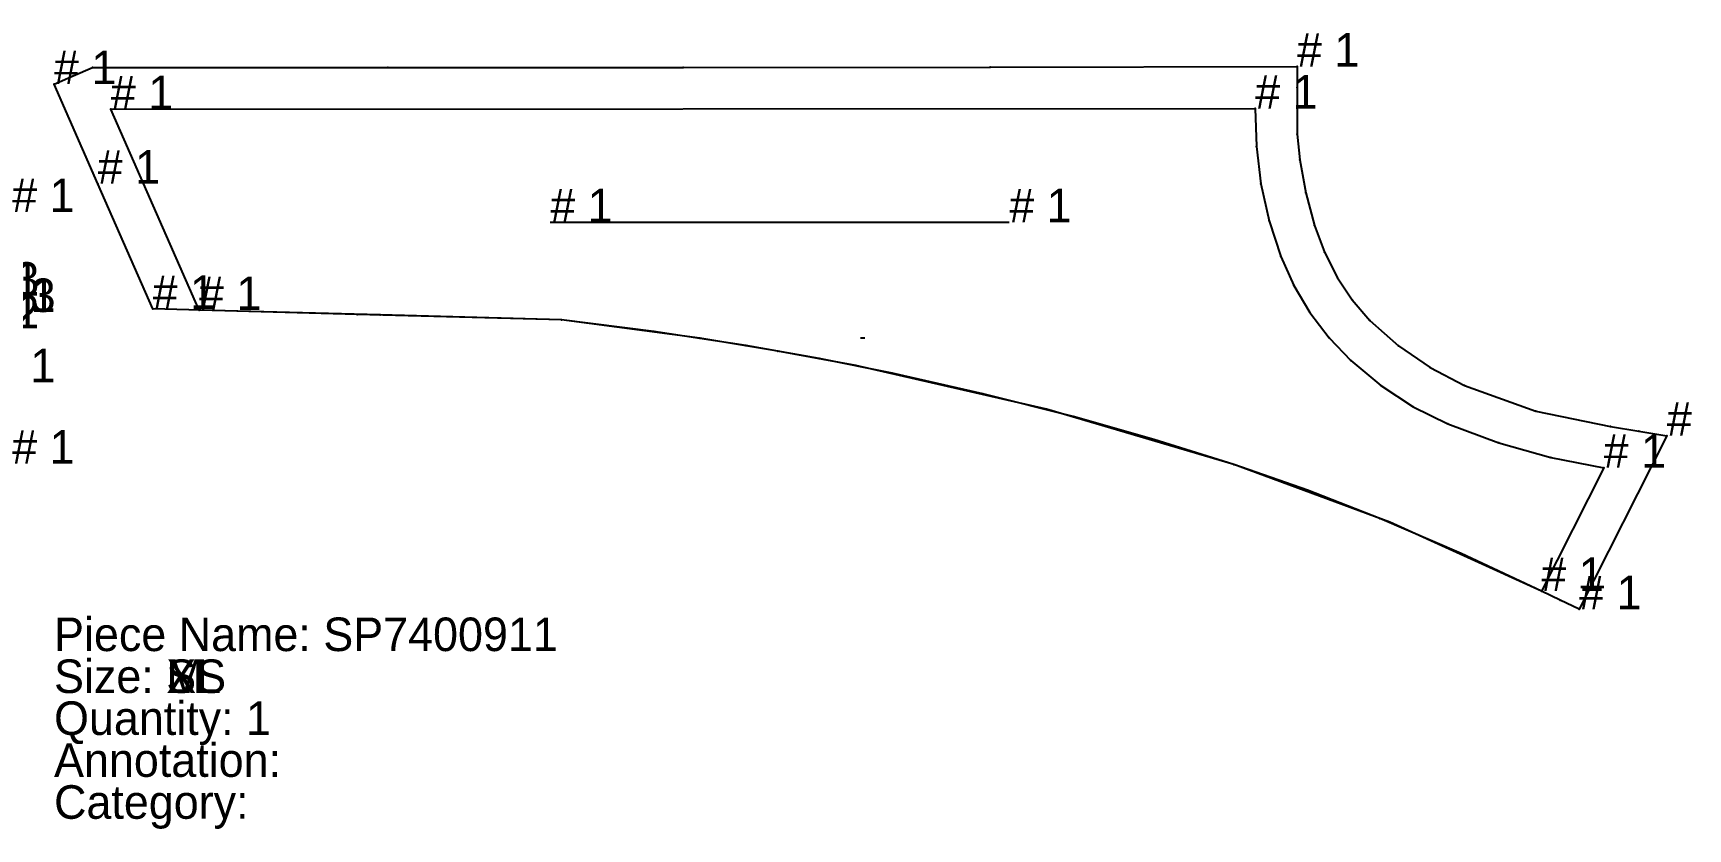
# Model space of a CAD drawing. Extents: x -10 to 8445, y -315 to 270.
# Drawn here: x 3424.4 to 3819.1, y -117.1 to 72.7 of the extents above; entities that cross this region are included whole.
import ezdxf

# ---------------------------------------------------------------- set-up
doc = ezdxf.new("R2010")
doc.units = 0

# ---------------------------------------------------------------- blocks, each defined once
blk = doc.blocks.new('SP7400910-S_S')
at = {"layer": '1'}
for p in [(-30982.1289, -61541.4492), (-30982.1289, -61601.4453)]:
    blk.add_text('# 1', height=8, dxfattribs=at).set_placement(p)
at = {"layer": '2'}
for s, p in [('# 1', (-30982.1289, -61541.4492)), ('# 3', (-30990.5352, -61561.3867)), ('# 1', (-30990.5352, -61561.3828)), ('# 1', (-30990.5332, -61561.3828)), ('# 3', (-30986.6289, -61565.2773)), ('# 1', (-30986.6289, -61565.2734)), ('# 2', (-30990.5215, -61569.1875)), ('# 1', (-30990.5195, -61569.1875)), ('# 1', (-30986.6855, -61582.0273)), ('# 1', (-30982.1289, -61601.4453))]:
    blk.add_text(s, height=8, dxfattribs=at).set_placement(p)
at = {"layer": '8'}
for s, p in [('# 3', (-30990.5352, -61561.3867)), ('# 1', (-30990.5352, -61561.3828)), ('# 1', (-30990.5332, -61561.3828)), ('# 3', (-30986.6289, -61565.2773)), ('# 1', (-30986.6289, -61565.2734)), ('# 2', (-30990.5215, -61569.1875)), ('# 1', (-30990.5195, -61569.1875)), ('# 1', (-30986.6855, -61582.0273))]:
    blk.add_text(s, height=8, dxfattribs=at).set_placement(p)
blk = doc.blocks.new('SP7400911-S_XS')
at = {"layer": '1'}
blk.add_lwpolyline([(-30893.9648, -61686.5977), (-30914.8809, -61728), (-30919.3926, -61725.8281), (-30923.9043, -61723.6523), (-30960.0215, -61707.2266), (-30997.2363, -61693.4688), (-31041.957, -61680.2734), (-31087.416, -61669.8672), (-31105.9512, -61666.4531), (-31124.5664, -61663.3711), (-31157.5449, -61658.9297), (-31206.3066, -61657.6563), (-31255.0664, -61656.375), (-31268.168, -61626.4922), (-31278.5801, -61602.7539), (-31274.002, -61600.75), (-31269.4238, -61598.7461), (-31199.0078, -61598.7539), (-31128.5898, -61598.7617), (-31055.3867, -61598.668), (-30982.1816, -61598.5742), (-30982.1582, -61603.5625), (-30982.1348, -61608.5508), (-30982.1172, -61614.668), (-30981.5137, -61620.8164), (-30980.0645, -61628.6875), (-30978.0273, -61636.4922), (-30975.6445, -61642.832), (-30972.5391, -61648.918), (-30969.0078, -61654.2109), (-30964.8242, -61659.082), (-30957.9805, -61665.1563), (-30950.4219, -61670.3555), (-30942.252, -61674.6055), (-30925.209, -61680.7148), (-30907.4141, -61684.3828), (-30900.6895, -61685.4922)], close=True, dxfattribs=at)
at = {"layer": '14'}
blk.add_lwpolyline([(-30909.0371, -61694.2539), (-30923.8965, -61723.6406), (-30943.0234, -61714.6797), (-30962.418, -61706.332), (-30979.7148, -61699.5781), (-30997.2363, -61693.4688), (-31016.3398, -61687.4805), (-31035.5879, -61682.043), (-31057.1016, -61676.5938), (-31078.7305, -61671.6953), (-31096.1348, -61668.1523), (-31113.6074, -61665.0859), (-31135.5605, -61661.7734), (-31157.5449, -61658.9297), (-31200.7832, -61657.7813), (-31244.0195, -61656.6328), (-31265.0449, -61608.7461), (-30992.1289, -61608.5977), (-30991.8789, -61617.625), (-30990.7715, -61626.5469), (-30988.8145, -61635.3281), (-30986.0449, -61643.832), (-30982.9531, -61650.7539), (-30979.1094, -61657.2383), (-30974.5488, -61663.2383), (-30969.3633, -61668.6523), (-30962.207, -61674.6172), (-30954.4434, -61679.6914), (-30946.1855, -61683.8008), (-30934.0625, -61688.332), (-30921.6543, -61691.8164)], close=True, dxfattribs=at)
at = {"layer": '2'}
for p in [(-31269.4238, -61598.7461), (-31199.0078, -61598.7539), (-31128.5898, -61598.7617), (-31055.3867, -61598.668), (-30982.1816, -61598.5742), (-31278.5801, -61602.7539), (-31274.002, -61600.75), (-30982.1582, -61603.5625), (-31265.0449, -61608.7461), (-30992.1289, -61608.5977), (-30982.1348, -61608.5508), (-30981.5137, -61620.8164), (-30978.0273, -61636.4922), (-30986.0449, -61643.832), (-30972.5391, -61648.918), (-31255.0664, -61656.375), (-31244.0195, -61656.6328), (-31206.3066, -61657.6563), (-31200.7832, -61657.7813), (-31157.5449, -61658.9297), (-31157.5449, -61658.9297), (-30964.8242, -61659.082), (-31124.5664, -61663.3711), (-31113.6074, -61665.0859), (-31087.416, -61669.8672), (-30969.3633, -61668.6523), (-31078.7305, -61671.6953), (-30942.252, -61674.6055), (-31035.5879, -61682.043), (-30946.1855, -61683.8008), (-30907.4141, -61684.3828), (-30900.6895, -61685.4922), (-30893.9648, -61686.5977), (-30997.2363, -61693.4688), (-30997.2363, -61693.4688), (-30909.0371, -61694.2539), (-30962.418, -61706.332), (-30923.9043, -61723.6523), (-30923.8965, -61723.6406), (-30919.3926, -61725.8281), (-30914.8809, -61728)]:
    blk.add_point(p, dxfattribs=at)
at = {"layer": '3'}
for p in [(-30982.1172, -61614.668), (-30991.8789, -61617.625), (-31268.168, -61626.4922), (-30990.7715, -61626.5469), (-30980.0645, -61628.6875), (-30988.8145, -61635.3281), (-30975.6445, -61642.832), (-30982.9531, -61650.7539), (-30969.0078, -61654.2109), (-30979.1094, -61657.2383), (-31135.5605, -61661.7734), (-30974.5488, -61663.2383), (-31105.9512, -61666.4531), (-30957.9805, -61665.1563), (-31096.1348, -61668.1523), (-30950.4219, -61670.3555), (-30962.207, -61674.6172), (-31057.1016, -61676.5938), (-31041.957, -61680.2734), (-30954.4434, -61679.6914), (-30925.209, -61680.7148), (-31016.3398, -61687.4805), (-30934.0625, -61688.332), (-30921.6543, -61691.8164), (-30979.7148, -61699.5781), (-30960.0215, -61707.2266), (-30943.0234, -61714.6797)]:
    blk.add_point(p, dxfattribs=at)
at = {"layer": '4'}
blk.add_point((-31268.168, -61626.4922, 10), dxfattribs=at)
at = {"layer": '5'}
blk.add_line((-31086.2734, -61663.2695), (-31085.2734, -61663.2695), dxfattribs=at)
at = {"layer": '7'}
blk.add_line((-31160.2422, -61635.6992), (-31050.7852, -61635.6992), dxfattribs=at)
at = {"layer": '1'}
for s, p in [('Piece Name: SP7400911', (-31278.5859, -61737.9648)), ('Size: XS', (-31278.5859, -61747.9648))]:
    blk.add_text(s, height=8, dxfattribs=at).set_placement(p)
blk = doc.blocks.new('SP7400911-S_S')
at = {"layer": '1'}
blk.add_lwpolyline([(-30893.9648, -61686.5977), (-30914.8809, -61728), (-30919.3926, -61725.8281), (-30923.9043, -61723.6523), (-30960.0215, -61707.2266), (-30997.2363, -61693.4688), (-31041.957, -61680.2734), (-31087.416, -61669.8672), (-31105.9512, -61666.4531), (-31124.5664, -61663.3711), (-31157.5449, -61658.9297), (-31206.3066, -61657.6563), (-31255.0664, -61656.375), (-31268.168, -61626.4922), (-31278.5801, -61602.7539), (-31274.002, -61600.7539), (-31269.4238, -61598.7461), (-31199.0078, -61598.7539), (-31128.5898, -61598.7617), (-31055.3867, -61598.668), (-30982.1816, -61598.5742), (-30982.1582, -61603.5625), (-30982.1348, -61608.5508), (-30982.1172, -61614.668), (-30981.5137, -61620.8164), (-30980.0645, -61628.6875), (-30978.0273, -61636.4922), (-30975.6445, -61642.832), (-30972.5391, -61648.9141), (-30969.0078, -61654.2109), (-30964.8242, -61659.0859), (-30957.9805, -61665.1563), (-30950.4219, -61670.3555), (-30942.252, -61674.6055), (-30925.207, -61680.7148), (-30907.4141, -61684.3828), (-30900.6895, -61685.4922)], close=True, dxfattribs=at)
at = {"layer": '14'}
blk.add_lwpolyline([(-30909.0371, -61694.2539), (-30923.8965, -61723.6406), (-30943.0234, -61714.6797), (-30962.418, -61706.332), (-30979.7148, -61699.5781), (-30997.2363, -61693.4688), (-31016.3398, -61687.4805), (-31035.5879, -61682.043), (-31057.1016, -61676.5938), (-31078.7305, -61671.6953), (-31096.1348, -61668.1523), (-31113.6074, -61665.0859), (-31135.5605, -61661.7734), (-31157.5449, -61658.9297), (-31200.7832, -61657.7813), (-31244.0195, -61656.6328), (-31265.0449, -61608.7461), (-30992.1289, -61608.5977), (-30991.8789, -61617.625), (-30990.7715, -61626.5469), (-30988.8145, -61635.3281), (-30986.0449, -61643.832), (-30982.9531, -61650.7539), (-30979.1094, -61657.2383), (-30974.5488, -61663.2383), (-30969.3633, -61668.6523), (-30962.207, -61674.6172), (-30954.4434, -61679.6914), (-30946.1855, -61683.8008), (-30934.0625, -61688.332), (-30921.6543, -61691.8164)], close=True, dxfattribs=at)
at = {"layer": '2'}
for p in [(-31269.4238, -61598.7461), (-31199.0078, -61598.7539), (-31128.5898, -61598.7617), (-31055.3867, -61598.668), (-30982.1816, -61598.5742), (-31278.5801, -61602.7539), (-31274.002, -61600.7539), (-30982.1582, -61603.5625), (-31265.0449, -61608.7461), (-30992.1289, -61608.5977), (-30982.1348, -61608.5508), (-30981.5137, -61620.8164), (-30978.0273, -61636.4922), (-30986.0449, -61643.832), (-30972.5391, -61648.9141), (-31255.0664, -61656.375), (-31244.0195, -61656.6328), (-31206.3066, -61657.6563), (-31200.7832, -61657.7813), (-31157.5449, -61658.9297), (-31157.5449, -61658.9297), (-30964.8242, -61659.0859), (-31124.5664, -61663.3711), (-31113.6074, -61665.0859), (-31087.416, -61669.8672), (-30969.3633, -61668.6523), (-31078.7305, -61671.6953), (-30942.252, -61674.6055), (-31035.5879, -61682.043), (-30946.1855, -61683.8008), (-30907.4141, -61684.3828), (-30900.6895, -61685.4922), (-30893.9648, -61686.5977), (-30997.2363, -61693.4688), (-30997.2363, -61693.4688), (-30909.0371, -61694.2539), (-30962.418, -61706.332), (-30923.9043, -61723.6523), (-30923.8965, -61723.6406), (-30919.3926, -61725.8281), (-30914.8809, -61728)]:
    blk.add_point(p, dxfattribs=at)
at = {"layer": '3'}
for p in [(-30982.1172, -61614.668), (-30991.8789, -61617.625), (-31268.168, -61626.4922), (-30990.7715, -61626.5469), (-30980.0645, -61628.6875), (-30988.8145, -61635.3281), (-30975.6445, -61642.832), (-30982.9531, -61650.7539), (-30969.0078, -61654.2109), (-30979.1094, -61657.2383), (-31135.5605, -61661.7734), (-30974.5488, -61663.2383), (-31105.9512, -61666.4531), (-30957.9805, -61665.1563), (-31096.1348, -61668.1523), (-30950.4219, -61670.3555), (-30962.207, -61674.6172), (-31057.1016, -61676.5938), (-31041.957, -61680.2734), (-30954.4434, -61679.6914), (-30925.207, -61680.7148), (-31016.3398, -61687.4805), (-30934.0625, -61688.332), (-30921.6543, -61691.8164), (-30979.7148, -61699.5781), (-30960.0215, -61707.2266), (-30943.0234, -61714.6797)]:
    blk.add_point(p, dxfattribs=at)
at = {"layer": '4'}
blk.add_point((-31268.168, -61626.4922, 10), dxfattribs=at)
at = {"layer": '5'}
blk.add_line((-31086.2734, -61663.2695), (-31085.2734, -61663.2695), dxfattribs=at)
at = {"layer": '7'}
blk.add_line((-31160.2422, -61635.6992), (-31050.7852, -61635.6992), dxfattribs=at)
at = {"layer": '1'}
for s, p in [('# 1', (-30982.1816, -61598.5742)), ('# 1', (-31278.5801, -61602.7539)), ('# 1', (-31268.168, -61626.4922)), ('# 1', (-31255.0664, -61656.375)), ('# 1', (-30893.9648, -61686.5977)), ('# 1', (-30914.8809, -61728)), ('Piece Name: SP7400911', (-31278.5859, -61737.9648)), ('Size: S', (-31278.5859, -61747.9648)), ('Quantity: 1', (-31278.5859, -61757.9648)), ('Annotation: ', (-31278.5859, -61767.9648)), ('Category: ', (-31278.5859, -61777.9648))]:
    blk.add_text(s, height=8, dxfattribs=at).set_placement(p)
at = {"layer": '14'}
for p in [(-31265.0449, -61608.7461), (-30992.1289, -61608.5977), (-31244.0195, -61656.6328), (-30909.0371, -61694.2539), (-30923.8965, -61723.6406)]:
    blk.add_text('# 1', height=8, dxfattribs=at).set_placement(p)
at = {"layer": '2'}
for p in [(-30982.1816, -61598.5742), (-31278.5801, -61602.7539), (-31265.0449, -61608.7461), (-30992.1289, -61608.5977), (-31255.0664, -61656.375), (-31244.0195, -61656.6328), (-30893.9648, -61686.5977), (-30909.0371, -61694.2539), (-30923.8965, -61723.6406), (-30914.8809, -61728)]:
    blk.add_text('# 1', height=8, dxfattribs=at).set_placement(p)
at = {"layer": '3'}
blk.add_text('# 1', height=8, dxfattribs=at).set_placement((-31268.168, -61626.4922))
at = {"layer": '4'}
blk.add_text('# 1', height=8, dxfattribs=at).set_placement((-31268.168, -61626.4922))
at = {"layer": '7'}
for p in [(-31160.2422, -61635.6992), (-31050.7852, -61635.6992)]:
    blk.add_text('# 1', height=8, dxfattribs=at).set_placement(p)
blk = doc.blocks.new('SP7400911-S_M')
at = {"layer": '1'}
blk.add_lwpolyline([(-30893.9648, -61686.5977), (-30914.8809, -61728), (-30919.3926, -61725.8281), (-30923.9043, -61723.6523), (-30960.0215, -61707.2266), (-30997.2363, -61693.4688), (-31041.957, -61680.2734), (-31087.416, -61669.8672), (-31105.9512, -61666.4531), (-31124.5664, -61663.3711), (-31157.5449, -61658.9297), (-31206.3066, -61657.6563), (-31255.0664, -61656.375), (-31268.168, -61626.4922), (-31278.5801, -61602.7539), (-31274.002, -61600.75), (-31269.4238, -61598.7461), (-31199.0078, -61598.7539), (-31128.5898, -61598.7617), (-31055.3867, -61598.668), (-30982.1816, -61598.5742), (-30982.1582, -61603.5625), (-30982.1348, -61608.5508), (-30982.1172, -61614.668), (-30981.5137, -61620.8164), (-30980.0645, -61628.6875), (-30978.0273, -61636.4922), (-30975.6445, -61642.832), (-30972.5391, -61648.918), (-30969.0078, -61654.2109), (-30964.8242, -61659.082), (-30957.9805, -61665.1563), (-30950.4219, -61670.3555), (-30942.252, -61674.6055), (-30925.209, -61680.7148), (-30907.4141, -61684.3828), (-30900.6895, -61685.4922)], close=True, dxfattribs=at)
at = {"layer": '14'}
blk.add_lwpolyline([(-30909.0371, -61694.2539), (-30923.8965, -61723.6406), (-30943.0234, -61714.6797), (-30962.418, -61706.332), (-30979.7148, -61699.5781), (-30997.2363, -61693.4688), (-31016.3398, -61687.4805), (-31035.5879, -61682.043), (-31057.1016, -61676.5938), (-31078.7305, -61671.6953), (-31096.1348, -61668.1523), (-31113.6074, -61665.0859), (-31135.5605, -61661.7734), (-31157.5449, -61658.9297), (-31200.7832, -61657.7813), (-31244.0195, -61656.6328), (-31265.0449, -61608.7461), (-30992.1289, -61608.5977), (-30991.8789, -61617.625), (-30990.7715, -61626.5469), (-30988.8145, -61635.3281), (-30986.0449, -61643.832), (-30982.9531, -61650.7539), (-30979.1094, -61657.2383), (-30974.5488, -61663.2383), (-30969.3633, -61668.6523), (-30962.207, -61674.6172), (-30954.4434, -61679.6914), (-30946.1855, -61683.8008), (-30934.0625, -61688.332), (-30921.6543, -61691.8164)], close=True, dxfattribs=at)
at = {"layer": '2'}
for p in [(-31269.4238, -61598.7461), (-31199.0078, -61598.7539), (-31128.5898, -61598.7617), (-31055.3867, -61598.668), (-30982.1816, -61598.5742), (-31278.5801, -61602.7539), (-31274.002, -61600.75), (-30982.1582, -61603.5625), (-31265.0449, -61608.7461), (-30992.1289, -61608.5977), (-30982.1348, -61608.5508), (-30981.5137, -61620.8164), (-30978.0273, -61636.4922), (-30986.0449, -61643.832), (-30972.5391, -61648.918), (-31255.0664, -61656.375), (-31244.0195, -61656.6328), (-31206.3066, -61657.6563), (-31200.7832, -61657.7813), (-31157.5449, -61658.9297), (-31157.5449, -61658.9297), (-30964.8242, -61659.082), (-31124.5664, -61663.3711), (-31113.6074, -61665.0859), (-31087.416, -61669.8672), (-30969.3633, -61668.6523), (-31078.7305, -61671.6953), (-30942.252, -61674.6055), (-31035.5879, -61682.043), (-30946.1855, -61683.8008), (-30907.4141, -61684.3828), (-30900.6895, -61685.4922), (-30893.9648, -61686.5977), (-30997.2363, -61693.4688), (-30997.2363, -61693.4688), (-30909.0371, -61694.2539), (-30962.418, -61706.332), (-30923.9043, -61723.6523), (-30923.8965, -61723.6406), (-30919.3926, -61725.8281), (-30914.8809, -61728)]:
    blk.add_point(p, dxfattribs=at)
at = {"layer": '3'}
for p in [(-30982.1172, -61614.668), (-30991.8789, -61617.625), (-31268.168, -61626.4922), (-30990.7715, -61626.5469), (-30980.0645, -61628.6875), (-30988.8145, -61635.3281), (-30975.6445, -61642.832), (-30982.9531, -61650.7539), (-30969.0078, -61654.2109), (-30979.1094, -61657.2383), (-31135.5605, -61661.7734), (-30974.5488, -61663.2383), (-31105.9512, -61666.4531), (-30957.9805, -61665.1563), (-31096.1348, -61668.1523), (-30950.4219, -61670.3555), (-30962.207, -61674.6172), (-31057.1016, -61676.5938), (-31041.957, -61680.2734), (-30954.4434, -61679.6914), (-30925.209, -61680.7148), (-31016.3398, -61687.4805), (-30934.0625, -61688.332), (-30921.6543, -61691.8164), (-30979.7148, -61699.5781), (-30960.0215, -61707.2266), (-30943.0234, -61714.6797)]:
    blk.add_point(p, dxfattribs=at)
at = {"layer": '4'}
blk.add_point((-31268.168, -61626.4922, 10), dxfattribs=at)
at = {"layer": '5'}
blk.add_line((-31086.2734, -61663.2695), (-31085.2734, -61663.2695), dxfattribs=at)
at = {"layer": '7'}
blk.add_line((-31160.2422, -61635.6992), (-31050.7852, -61635.6992), dxfattribs=at)
at = {"layer": '1'}
for s, p in [('Piece Name: SP7400911', (-31278.5859, -61737.9648)), ('Size: M', (-31278.5859, -61747.9648))]:
    blk.add_text(s, height=8, dxfattribs=at).set_placement(p)
blk = doc.blocks.new('SP7400911-S_L')
at = {"layer": '1'}
blk.add_lwpolyline([(-30893.9648, -61686.5977), (-30914.8809, -61728), (-30919.3926, -61725.8281), (-30923.9043, -61723.6523), (-30960.0215, -61707.2266), (-30997.2363, -61693.4688), (-31041.957, -61680.2734), (-31087.416, -61669.8672), (-31105.9512, -61666.4531), (-31124.5664, -61663.3711), (-31157.5449, -61658.9297), (-31206.3066, -61657.6563), (-31255.0664, -61656.375), (-31268.168, -61626.4922), (-31278.5801, -61602.7539), (-31274.002, -61600.75), (-31269.4238, -61598.7461), (-31199.0078, -61598.7539), (-31128.5898, -61598.7617), (-31055.3867, -61598.668), (-30982.1816, -61598.5742), (-30982.1582, -61603.5625), (-30982.1348, -61608.5508), (-30982.1172, -61614.668), (-30981.5137, -61620.8164), (-30980.0645, -61628.6875), (-30978.0273, -61636.4922), (-30975.6445, -61642.832), (-30972.5391, -61648.918), (-30969.0078, -61654.2109), (-30964.8242, -61659.082), (-30957.9805, -61665.1563), (-30950.4219, -61670.3555), (-30942.252, -61674.6055), (-30925.209, -61680.7148), (-30907.4141, -61684.3828), (-30900.6895, -61685.4922)], close=True, dxfattribs=at)
at = {"layer": '14'}
blk.add_lwpolyline([(-30909.0371, -61694.2539), (-30923.8965, -61723.6406), (-30943.0234, -61714.6797), (-30962.418, -61706.332), (-30979.7148, -61699.5781), (-30997.2363, -61693.4688), (-31016.3398, -61687.4805), (-31035.5879, -61682.043), (-31057.1016, -61676.5938), (-31078.7305, -61671.6953), (-31096.1348, -61668.1523), (-31113.6074, -61665.0859), (-31135.5605, -61661.7734), (-31157.5449, -61658.9297), (-31200.7832, -61657.7813), (-31244.0195, -61656.6328), (-31265.0449, -61608.7461), (-30992.1289, -61608.5977), (-30991.8789, -61617.625), (-30990.7715, -61626.5469), (-30988.8145, -61635.3281), (-30986.0449, -61643.832), (-30982.9531, -61650.7539), (-30979.1094, -61657.2383), (-30974.5488, -61663.2383), (-30969.3633, -61668.6523), (-30962.207, -61674.6172), (-30954.4434, -61679.6914), (-30946.1855, -61683.8008), (-30934.0625, -61688.332), (-30921.6543, -61691.8164)], close=True, dxfattribs=at)
at = {"layer": '2'}
for p in [(-31269.4238, -61598.7461), (-31199.0078, -61598.7539), (-31128.5898, -61598.7617), (-31055.3867, -61598.668), (-30982.1816, -61598.5742), (-31278.5801, -61602.7539), (-31274.002, -61600.75), (-30982.1582, -61603.5625), (-31265.0449, -61608.7461), (-30992.1289, -61608.5977), (-30982.1348, -61608.5508), (-30981.5137, -61620.8164), (-30978.0273, -61636.4922), (-30986.0449, -61643.832), (-30972.5391, -61648.918), (-31255.0664, -61656.375), (-31244.0195, -61656.6328), (-31206.3066, -61657.6563), (-31200.7832, -61657.7813), (-31157.5449, -61658.9297), (-31157.5449, -61658.9297), (-30964.8242, -61659.082), (-31124.5664, -61663.3711), (-31113.6074, -61665.0859), (-31087.416, -61669.8672), (-30969.3633, -61668.6523), (-31078.7305, -61671.6953), (-30942.252, -61674.6055), (-31035.5879, -61682.043), (-30946.1855, -61683.8008), (-30907.4141, -61684.3828), (-30900.6895, -61685.4922), (-30893.9648, -61686.5977), (-30997.2363, -61693.4688), (-30997.2363, -61693.4688), (-30909.0371, -61694.2539), (-30962.418, -61706.332), (-30923.9043, -61723.6523), (-30923.8965, -61723.6406), (-30919.3926, -61725.8281), (-30914.8809, -61728)]:
    blk.add_point(p, dxfattribs=at)
at = {"layer": '3'}
for p in [(-30982.1172, -61614.668), (-30991.8789, -61617.625), (-31268.168, -61626.4922), (-30990.7715, -61626.5469), (-30980.0645, -61628.6875), (-30988.8145, -61635.3281), (-30975.6445, -61642.832), (-30982.9531, -61650.7539), (-30969.0078, -61654.2109), (-30979.1094, -61657.2383), (-31135.5605, -61661.7734), (-30974.5488, -61663.2383), (-31105.9512, -61666.4531), (-30957.9805, -61665.1563), (-31096.1348, -61668.1523), (-30950.4219, -61670.3555), (-30962.207, -61674.6172), (-31057.1016, -61676.5938), (-31041.957, -61680.2734), (-30954.4434, -61679.6914), (-30925.209, -61680.7148), (-31016.3398, -61687.4805), (-30934.0625, -61688.332), (-30921.6543, -61691.8164), (-30979.7148, -61699.5781), (-30960.0215, -61707.2266), (-30943.0234, -61714.6797)]:
    blk.add_point(p, dxfattribs=at)
at = {"layer": '4'}
blk.add_point((-31268.168, -61626.4922, 10), dxfattribs=at)
at = {"layer": '5'}
blk.add_line((-31086.2734, -61663.2695), (-31085.2734, -61663.2695), dxfattribs=at)
at = {"layer": '7'}
blk.add_line((-31160.2422, -61635.6992), (-31050.7852, -61635.6992), dxfattribs=at)
at = {"layer": '1'}
for s, p in [('Piece Name: SP7400911', (-31278.5859, -61737.9648)), ('Size: L', (-31278.5859, -61747.9648))]:
    blk.add_text(s, height=8, dxfattribs=at).set_placement(p)
blk = doc.blocks.new('SP7400911-S_XL')
at = {"layer": '1'}
blk.add_lwpolyline([(-30893.9648, -61686.5977), (-30914.8809, -61728), (-30919.3926, -61725.8281), (-30923.9043, -61723.6523), (-30960.0215, -61707.2266), (-30997.2363, -61693.4688), (-31041.957, -61680.2734), (-31087.416, -61669.8672), (-31105.9512, -61666.4531), (-31124.5664, -61663.3711), (-31157.5449, -61658.9297), (-31206.3066, -61657.6563), (-31255.0664, -61656.375), (-31268.168, -61626.4922), (-31278.5801, -61602.7539), (-31274.002, -61600.75), (-31269.4238, -61598.7461), (-31199.0078, -61598.7539), (-31128.5898, -61598.7617), (-31055.3867, -61598.668), (-30982.1816, -61598.5742), (-30982.1582, -61603.5625), (-30982.1348, -61608.5508), (-30982.1172, -61614.668), (-30981.5137, -61620.8164), (-30980.0645, -61628.6875), (-30978.0273, -61636.4922), (-30975.6445, -61642.832), (-30972.5391, -61648.918), (-30969.0078, -61654.2109), (-30964.8242, -61659.082), (-30957.9805, -61665.1563), (-30950.4219, -61670.3555), (-30942.252, -61674.6055), (-30925.209, -61680.7148), (-30907.4141, -61684.3828), (-30900.6895, -61685.4922)], close=True, dxfattribs=at)
at = {"layer": '14'}
blk.add_lwpolyline([(-30909.0371, -61694.2539), (-30923.8965, -61723.6406), (-30943.0234, -61714.6797), (-30962.418, -61706.332), (-30979.7148, -61699.5781), (-30997.2363, -61693.4688), (-31016.3398, -61687.4805), (-31035.5879, -61682.043), (-31057.1016, -61676.5938), (-31078.7305, -61671.6953), (-31096.1348, -61668.1523), (-31113.6074, -61665.0859), (-31135.5605, -61661.7734), (-31157.5449, -61658.9297), (-31200.7832, -61657.7813), (-31244.0195, -61656.6328), (-31265.0449, -61608.7461), (-30992.1289, -61608.5977), (-30991.8789, -61617.625), (-30990.7715, -61626.5469), (-30988.8145, -61635.3281), (-30986.0449, -61643.832), (-30982.9531, -61650.7539), (-30979.1094, -61657.2383), (-30974.5488, -61663.2383), (-30969.3633, -61668.6523), (-30962.207, -61674.6172), (-30954.4434, -61679.6914), (-30946.1855, -61683.8008), (-30934.0625, -61688.332), (-30921.6543, -61691.8164)], close=True, dxfattribs=at)
at = {"layer": '2'}
for p in [(-31269.4238, -61598.7461), (-31199.0078, -61598.7539), (-31128.5898, -61598.7617), (-31055.3867, -61598.668), (-30982.1816, -61598.5742), (-31278.5801, -61602.7539), (-31274.002, -61600.75), (-30982.1582, -61603.5625), (-31265.0449, -61608.7461), (-30992.1289, -61608.5977), (-30982.1348, -61608.5508), (-30981.5137, -61620.8164), (-30978.0273, -61636.4922), (-30986.0449, -61643.832), (-30972.5391, -61648.918), (-31255.0664, -61656.375), (-31244.0195, -61656.6328), (-31206.3066, -61657.6563), (-31200.7832, -61657.7813), (-31157.5449, -61658.9297), (-31157.5449, -61658.9297), (-30964.8242, -61659.082), (-31124.5664, -61663.3711), (-31113.6074, -61665.0859), (-31087.416, -61669.8672), (-30969.3633, -61668.6523), (-31078.7305, -61671.6953), (-30942.252, -61674.6055), (-31035.5879, -61682.043), (-30946.1855, -61683.8008), (-30907.4141, -61684.3828), (-30900.6895, -61685.4922), (-30893.9648, -61686.5977), (-30997.2363, -61693.4688), (-30997.2363, -61693.4688), (-30909.0371, -61694.2539), (-30962.418, -61706.332), (-30923.9043, -61723.6523), (-30923.8965, -61723.6406), (-30919.3926, -61725.8281), (-30914.8809, -61728)]:
    blk.add_point(p, dxfattribs=at)
at = {"layer": '3'}
for p in [(-30982.1172, -61614.668), (-30991.8789, -61617.625), (-31268.168, -61626.4922), (-30990.7715, -61626.5469), (-30980.0645, -61628.6875), (-30988.8145, -61635.3281), (-30975.6445, -61642.832), (-30982.9531, -61650.7539), (-30969.0078, -61654.2109), (-30979.1094, -61657.2383), (-31135.5605, -61661.7734), (-30974.5488, -61663.2383), (-31105.9512, -61666.4531), (-30957.9805, -61665.1563), (-31096.1348, -61668.1523), (-30950.4219, -61670.3555), (-30962.207, -61674.6172), (-31057.1016, -61676.5938), (-31041.957, -61680.2734), (-30954.4434, -61679.6914), (-30925.209, -61680.7148), (-31016.3398, -61687.4805), (-30934.0625, -61688.332), (-30921.6543, -61691.8164), (-30979.7148, -61699.5781), (-30960.0215, -61707.2266), (-30943.0234, -61714.6797)]:
    blk.add_point(p, dxfattribs=at)
at = {"layer": '4'}
blk.add_point((-31268.168, -61626.4922, 10), dxfattribs=at)
at = {"layer": '5'}
blk.add_line((-31086.2734, -61663.2695), (-31085.2734, -61663.2695), dxfattribs=at)
at = {"layer": '7'}
blk.add_line((-31160.2422, -61635.6992), (-31050.7852, -61635.6992), dxfattribs=at)
at = {"layer": '1'}
for s, p in [('Piece Name: SP7400911', (-31278.5859, -61737.9648)), ('Size: XL', (-31278.5859, -61747.9648))]:
    blk.add_text(s, height=8, dxfattribs=at).set_placement(p)

msp = doc.modelspace()

# ---------------------------------------------------------------- block references
at = {"layer": '1'}
for name, p in [('SP7400911-S_S', (34708.0156, 61663.2695)), ('SP7400911-S_XS', (34708.0156, 61663.2695)), ('SP7400911-S_M', (34708.0156, 61663.2695)), ('SP7400911-S_L', (34708.0156, 61663.2695)), ('SP7400911-S_XL', (34708.0156, 61663.2695)), ('SP7400910-S_S', (34401.5547, 61571.4414))]:
    msp.add_blockref(name, p, dxfattribs=at)

doc.saveas('drawing.dxf')
